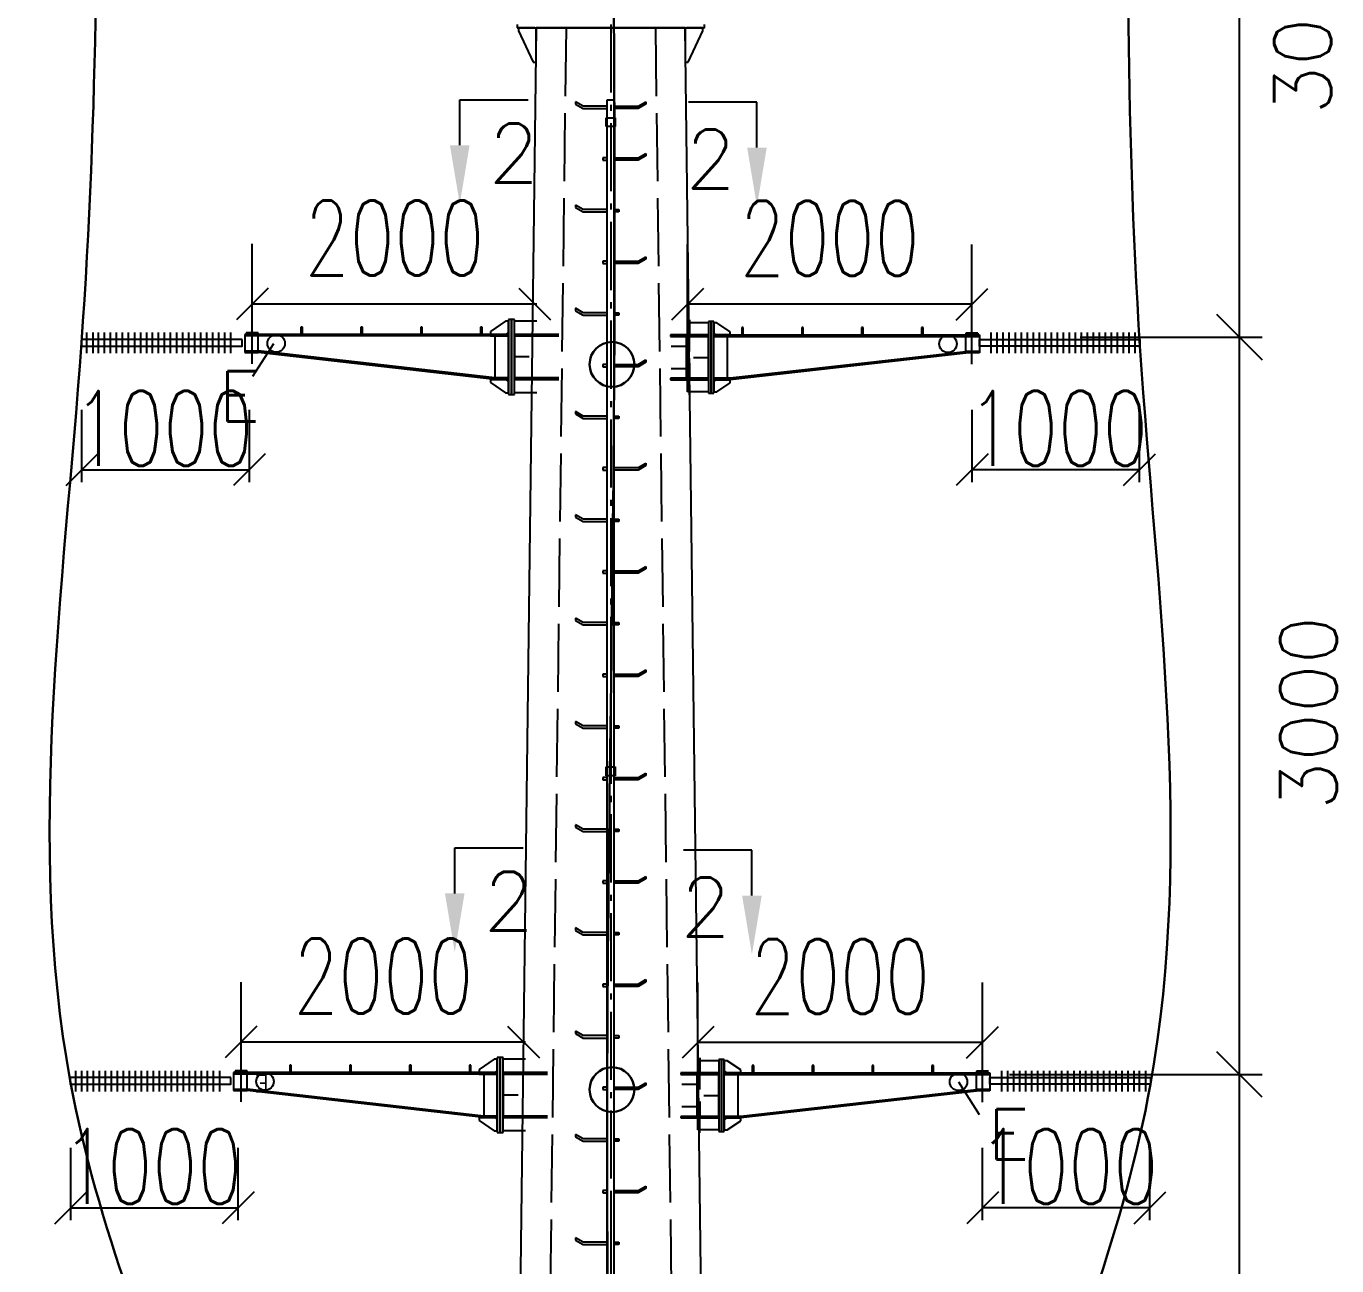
# Model space of a CAD drawing. Header units: inches. Extents: x 16 to 946, y -28 to 305.
# Drawn here: x 578.2 to 636, y 129 to 183.6 of the extents above; entities that cross this region are included whole.
import ezdxf
from ezdxf.enums import TextEntityAlignment as Align

# ---------------------------------------------------------------- set-up
doc = ezdxf.new("R2010")
doc.units = ezdxf.units.IN
doc.header["$MEASUREMENT"] = 0
for name, pattern in [('双点划线', [4.7, 3, -0.5, 0.1, -0.5, 0.1, -0.5]), ('点划线', [4.35, 3, -0.54, 0.27, -0.54]), ('虚线', [3.75, 3, -0.75])]:
    doc.linetypes.add(name, pattern=pattern)
for name, color, linetype in [('1', 7, 'Continuous'), ('3', 3, 'Continuous'), ('DIM', 3, 'Continuous'), ('DRAW', 7, 'Continuous'), ('中线层', 2, '点划线'), ('图形层', 7, 'Continuous'), ('尺寸标注线层', 1, 'Continuous'), ('标注文字层', 7, 'Continuous'), ('标注线层', 3, 'Continuous'), ('火曲线层', 3, '双点划线'), ('焊缝线层', 3, 'Continuous'), ('表格层', 3, 'Continuous'), ('隐藏线层', 1, '虚线')]:
    doc.layers.add(name, color=color, linetype=linetype)
doc.styles.add('DXFS', font='txt8.shx', dxfattribs={"width": 0.7, "bigfont": 'hztxt.shx'})
doc.styles.get("Standard").update_dxf_attribs({"font": 'txt', "bigfont": 'gbcbig.shx'})

# ---------------------------------------------------------------- blocks, each defined once
blk = doc.blocks.new('_OBLIQUE')
at = {"color": 0, "linetype": 'ByBlock'}
blk.add_line((-0.5, -0.5), (0.5, 0.5), dxfattribs=at)

msp = doc.modelspace()

# ---------------------------------------------------------------- linework, layer by layer
msp.add_line((620.192, 170.102), (620.192, 170.023))
at = {"color": 1, "lineweight": 30}
for centre in [(604.061, 168.723), (604.061, 136.769)]:
    msp.add_circle(centre, 0.988, dxfattribs=at)
at = {"color": 3, "lineweight": 30}
for points in [[(603.818, 231.513), (604.006, 201.034), (604.162, 168.619), (603.85, 136.873), (604.162, 105.646)], [(581.397, 199.884), (580.679, 169.67), (580.186, 137.153), (586.302, 118.545)], [(626.909, 199.559), (627.333, 169.522), (627.796, 137.004), (621.918, 118.633)]]:
    msp.add_spline(points, degree=3, dxfattribs=at)
at = {"layer": '1'}
for p, q in [((597.353, 180.379), (600.366, 180.379)), ((610.451, 180.277), (607.438, 180.277)), ((597.131, 147.42), (600.144, 147.42)), ((610.229, 147.318), (607.216, 147.318))]:
    msp.add_line(p, q, dxfattribs=at)
at = {"layer": '3'}
for p, q in [((597.353, 178.377), (597.353, 180.379)), ((610.451, 178.275), (610.451, 180.277)), ((597.131, 145.418), (597.131, 147.42)), ((610.229, 145.317), (610.229, 147.318))]:
    msp.add_line(p, q, dxfattribs=at)
for points in [[(597.785, 178.377), (596.92, 178.377), (597.353, 175.782)], [(610.018, 178.275), (610.883, 178.275), (610.451, 175.681)], [(597.564, 145.418), (596.699, 145.418), (597.131, 142.824)], [(609.797, 145.317), (610.662, 145.317), (610.229, 142.722)]]:
    msp.add_solid(points, dxfattribs=at)
at = {"layer": 'DIM'}
for p, q in [((580.905, 170.12), (580.905, 169.21)), ((581.176, 170.12), (581.176, 169.21)), ((581.418, 170.12), (581.418, 169.21)), ((581.683, 170.12), (581.683, 169.21)), ((581.948, 170.12), (581.948, 169.21)), ((582.214, 170.12), (582.214, 169.21)), ((582.479, 170.12), (582.479, 169.21)), ((582.744, 170.12), (582.744, 169.21)), ((583.01, 170.12), (583.01, 169.21)), ((583.275, 170.12), (583.275, 169.21)), ((583.54, 170.12), (583.54, 169.21)), ((583.799, 170.12), (583.799, 169.21)), ((584.065, 170.12), (584.065, 169.21)), ((584.33, 170.12), (584.33, 169.21)), ((584.595, 170.12), (584.595, 169.21)), ((584.861, 170.12), (584.861, 169.21)), ((585.126, 170.12), (585.126, 169.21)), ((585.391, 170.12), (585.391, 169.21)), ((585.657, 170.12), (585.657, 169.21)), ((585.922, 170.12), (585.922, 169.21)), ((586.187, 170.12), (586.187, 169.21)), ((586.453, 170.12), (586.453, 169.21)), ((586.718, 170.12), (586.718, 169.21)), ((586.983, 170.12), (586.983, 169.21)), ((587.248, 170.12), (587.248, 169.21)), ((620.764, 170.12), (620.764, 169.21)), ((621.03, 170.12), (621.03, 169.21)), ((621.295, 170.12), (621.295, 169.21)), ((621.56, 170.12), (621.56, 169.21)), ((621.826, 170.12), (621.826, 169.21)), ((622.091, 170.12), (622.091, 169.21)), ((622.356, 170.12), (622.356, 169.21)), ((622.622, 170.12), (622.622, 169.21)), ((622.887, 170.12), (622.887, 169.21)), ((623.152, 170.12), (623.152, 169.21)), ((623.417, 170.12), (623.417, 169.21)), ((623.683, 170.12), (623.683, 169.21)), ((623.948, 170.12), (623.948, 169.21)), ((624.213, 170.12), (624.213, 169.21)), ((624.473, 170.12), (624.473, 169.21)), ((624.738, 170.12), (624.738, 169.21)), ((625.003, 170.12), (625.003, 169.21)), ((625.269, 170.12), (625.269, 169.21)), ((625.534, 170.12), (625.534, 169.21)), ((625.799, 170.12), (625.799, 169.21)), ((626.065, 170.12), (626.065, 169.21)), ((626.33, 170.12), (626.33, 169.21)), ((626.595, 170.12), (626.595, 169.21)), ((626.836, 170.12), (626.836, 169.21)), ((627.108, 170.12), (627.108, 169.21)), ((580.412, 137.602), (580.412, 136.692)), ((580.684, 137.602), (580.684, 136.692)), ((580.925, 137.602), (580.925, 136.692)), ((581.19, 137.602), (581.19, 136.692)), ((581.455, 137.602), (581.455, 136.692)), ((581.721, 137.602), (581.721, 136.692)), ((581.986, 137.602), (581.986, 136.692)), ((582.251, 137.602), (582.251, 136.692)), ((582.517, 137.602), (582.517, 136.692)), ((582.782, 137.602), (582.782, 136.692)), ((583.047, 137.602), (583.047, 136.692)), ((583.307, 137.602), (583.307, 136.692)), ((583.572, 137.602), (583.572, 136.692)), ((583.837, 137.602), (583.837, 136.692)), ((584.102, 137.602), (584.102, 136.692)), ((584.368, 137.602), (584.368, 136.692)), ((584.633, 137.602), (584.633, 136.692)), ((584.898, 137.602), (584.898, 136.692)), ((585.164, 137.602), (585.164, 136.692)), ((585.429, 137.602), (585.429, 136.692)), ((585.694, 137.602), (585.694, 136.692)), ((585.96, 137.602), (585.96, 136.692)), ((586.225, 137.602), (586.225, 136.692)), ((586.49, 137.602), (586.49, 136.692)), ((586.756, 137.602), (586.756, 136.692)), ((621.227, 137.602), (621.227, 136.692)), ((621.492, 137.602), (621.492, 136.692)), ((621.758, 137.602), (621.758, 136.692)), ((622.023, 137.602), (622.023, 136.692)), ((622.288, 137.602), (622.288, 136.692)), ((622.554, 137.602), (622.554, 136.692)), ((622.819, 137.602), (622.819, 136.692)), ((623.084, 137.602), (623.084, 136.692)), ((623.35, 137.602), (623.35, 136.692)), ((623.615, 137.602), (623.615, 136.692)), ((623.88, 137.602), (623.88, 136.692)), ((624.146, 137.602), (624.146, 136.692)), ((624.411, 137.602), (624.411, 136.692)), ((624.676, 137.602), (624.676, 136.692)), ((624.935, 137.602), (624.935, 136.692)), ((625.201, 137.602), (625.201, 136.692)), ((625.466, 137.602), (625.466, 136.692)), ((625.731, 137.602), (625.731, 136.692)), ((625.997, 137.602), (625.997, 136.692)), ((626.262, 137.602), (626.262, 136.692)), ((626.527, 137.602), (626.527, 136.692)), ((626.793, 137.602), (626.793, 136.692)), ((627.058, 137.602), (627.058, 136.692)), ((627.299, 137.602), (627.299, 136.692)), ((627.57, 137.602), (627.57, 136.692))]:
    msp.add_line(p, q, dxfattribs=at)
for points in [[(587.755, 169.818), (580.679, 169.818), (580.679, 169.522), (587.755, 169.522)], [(620.258, 169.818), (627.333, 169.818), (627.333, 169.522), (620.258, 169.522)], [(587.262, 137.301), (580.186, 137.301), (580.186, 137.005), (587.262, 137.005)], [(620.721, 137.3), (627.796, 137.3), (627.796, 137.004), (620.721, 137.004)]]:
    msp.add_lwpolyline(points, close=True, dxfattribs=at)
at = {"layer": 'DRAW', "color": 6}
for p, q in [((631.723, 169.917), (631.723, 199.322)), ((624.697, 169.917), (632.723, 169.917)), ((624.697, 169.917), (632.723, 169.917)), ((631.723, 137.438), (631.723, 169.917)), ((621.582, 137.438), (629.283, 137.438)), ((621.721, 137.438), (632.723, 137.438)), ((631.723, 105.154), (631.723, 137.438))]:
    msp.add_line(p, q, dxfattribs=at)
at = {"layer": 'DRAW'}
for p, q in [((589.139, 169.629), (588.224, 168.188)), ((619.337, 137.111), (620.251, 135.67))]:
    msp.add_line(p, q, dxfattribs=at)
for centre in [(589.262, 169.646), (618.874, 169.629), (588.769, 137.128), (619.337, 137.111)]:
    msp.add_circle(centre, 0.386, dxfattribs=at)
at = {"layer": '中线层'}
msp.add_line((604.006, 183.699), (604.006, 118.699), dxfattribs=at)
at = {"layer": '图形层'}
for p, q in [((599.879, 183.699), (599.879, 183.543)), ((608.134, 183.543), (608.134, 183.699)), ((599.879, 183.543), (608.134, 183.543)), ((600.724, 183.543), (599.911, 118.894)), ((600.667, 183.543), (599.942, 183.543)), ((599.942, 183.543), (599.942, 183.413)), ((599.942, 183.413), (600.592, 182.035)), ((600.722, 183.487), (600.667, 183.543)), ((600.722, 182.035), (600.722, 183.487)), ((607.289, 183.543), (600.724, 183.543)), ((608.101, 118.894), (607.289, 183.543)), ((607.346, 183.543), (607.291, 183.487)), ((607.291, 183.487), (607.291, 182.035)), ((608.071, 183.543), (607.346, 183.543)), ((607.421, 182.035), (608.071, 183.413)), ((608.071, 183.413), (608.071, 183.543)), ((600.592, 182.035), (600.722, 182.035)), ((607.291, 182.035), (607.421, 182.035)), ((602.797, 180.098), (602.46, 180.293)), ((602.46, 180.293), (602.46, 180.188)), ((603.85, 180.371), (604.162, 180.371)), ((603.85, 120.571), (603.85, 180.371)), ((604.162, 120.571), (604.162, 180.371)), ((605.215, 180.098), (605.553, 180.293)), ((605.553, 180.293), (605.553, 180.188)), ((602.46, 180.188), (602.797, 179.994)), ((603.85, 180.098), (602.797, 180.098)), ((602.797, 179.994), (603.85, 179.994)), ((604.162, 180.098), (605.215, 180.098)), ((605.215, 179.994), (604.162, 179.994)), ((605.553, 180.188), (605.215, 179.994)), ((603.811, 179.201), (603.811, 179.591)), ((603.811, 179.591), (604.201, 179.591)), ((604.201, 179.201), (603.811, 179.201)), ((604.201, 179.591), (604.201, 179.201)), ((605.215, 177.823), (605.553, 178.018)), ((605.553, 178.018), (605.553, 177.913)), ((603.85, 177.823), (603.655, 177.823)), ((603.655, 177.823), (603.655, 177.719)), ((603.655, 177.719), (603.85, 177.719)), ((604.162, 177.823), (605.215, 177.823)), ((605.215, 177.719), (604.162, 177.719)), ((605.553, 177.913), (605.215, 177.719)), ((602.797, 175.548), (602.46, 175.743)), ((602.46, 175.743), (602.46, 175.638)), ((602.46, 175.638), (602.797, 175.444)), ((603.85, 175.548), (602.797, 175.548)), ((602.797, 175.444), (603.85, 175.444)), ((604.162, 175.548), (604.357, 175.548)), ((604.357, 175.444), (604.162, 175.444)), ((604.357, 175.548), (604.357, 175.444)), ((605.215, 173.273), (605.553, 173.468)), ((605.553, 173.363), (605.215, 173.169)), ((605.553, 173.468), (605.553, 173.363)), ((603.85, 173.273), (603.655, 173.273)), ((603.655, 173.273), (603.655, 173.169)), ((603.655, 173.169), (603.85, 173.169)), ((604.162, 173.273), (605.215, 173.273)), ((605.215, 173.169), (604.162, 173.169)), ((602.797, 170.998), (602.46, 171.193)), ((602.46, 171.193), (602.46, 171.088)), ((602.46, 171.088), (602.797, 170.894)), ((603.85, 170.998), (602.797, 170.998)), ((604.162, 170.998), (604.357, 170.998)), ((604.357, 170.998), (604.357, 170.894)), ((599.362, 170.633), (598.702, 170.171)), ((599.494, 170.633), (599.362, 170.633)), ((599.626, 170.699), (599.494, 170.699)), ((599.494, 170.699), (599.494, 167.399)), ((599.494, 170.133), (599.494, 170.633)), ((599.758, 170.699), (599.626, 170.699)), ((599.626, 170.699), (599.626, 167.399)), ((599.626, 167.399), (599.626, 170.699)), ((599.758, 170.633), (599.758, 170.699)), ((599.758, 167.465), (599.758, 170.633)), ((600.748, 170.633), (599.758, 170.633)), ((602.797, 170.894), (603.85, 170.894)), ((604.357, 170.894), (604.162, 170.894)), ((608.312, 170.551), (607.388, 170.551)), ((607.388, 170.551), (607.388, 170.023)), ((608.312, 170.617), (608.312, 170.551)), ((608.431, 170.617), (608.312, 170.617)), ((608.312, 170.551), (608.312, 167.515)), ((608.431, 167.449), (608.431, 170.617)), ((608.549, 170.617), (608.431, 170.617)), ((608.431, 170.617), (608.431, 167.449)), ((608.549, 167.449), (608.549, 170.617)), ((608.681, 170.551), (608.549, 170.551)), ((608.549, 170.551), (608.549, 170.116)), ((609.275, 170.155), (608.681, 170.551)), ((588.472, 170.039), (587.878, 170.039)), ((587.878, 170.039), (587.878, 169.247)), ((588.472, 169.973), (587.878, 169.973)), ((588.472, 170.119), (587.944, 170.119)), ((587.944, 170.119), (587.944, 170.039)), ((587.944, 170.039), (588.472, 170.039)), ((588.472, 170.039), (588.472, 170.119)), ((598.9, 170.039), (588.472, 170.039)), ((598.9, 169.973), (588.472, 169.973)), ((590.419, 170.369), (590.353, 170.369)), ((590.353, 170.369), (590.353, 170.039)), ((590.353, 170.039), (590.419, 170.039)), ((590.419, 170.039), (590.419, 170.369)), ((593.059, 170.369), (592.993, 170.369)), ((592.993, 170.369), (592.993, 170.039)), ((592.993, 170.039), (593.059, 170.039)), ((593.059, 170.039), (593.059, 170.369)), ((595.699, 170.369), (595.633, 170.369)), ((595.633, 170.369), (595.633, 170.039)), ((595.633, 170.039), (595.699, 170.039)), ((595.699, 170.039), (595.699, 170.369)), ((598.339, 170.369), (598.273, 170.369)), ((598.273, 170.369), (598.273, 170.039)), ((598.273, 170.039), (598.339, 170.039)), ((598.339, 170.039), (598.339, 170.369)), ((598.702, 170.171), (598.702, 170.039)), ((599.494, 170.039), (598.702, 170.039)), ((598.702, 170.039), (598.702, 169.973)), ((598.702, 170.039), (599.401, 170.039)), ((598.702, 169.973), (599.494, 169.973)), ((599.494, 170.039), (598.9, 170.039)), ((599.494, 169.973), (598.9, 169.973)), ((599.401, 170.039), (599.494, 170.133)), ((599.494, 168.059), (599.494, 170.039)), ((599.494, 169.973), (599.494, 170.039)), ((599.758, 170.039), (600.748, 170.039)), ((601.713, 170.039), (599.758, 170.039)), ((599.758, 170.039), (599.758, 169.973)), ((600.801, 170.039), (599.758, 170.039)), ((599.758, 170.039), (599.758, 168.059)), ((599.758, 169.973), (601.713, 169.973)), ((608.312, 170.023), (606.635, 170.023)), ((606.635, 170.023), (606.635, 169.957)), ((606.635, 169.957), (608.312, 169.957)), ((607.335, 170.023), (607.335, 168.043)), ((608.312, 170.023), (607.335, 170.023)), ((607.388, 170.023), (608.312, 170.023)), ((608.312, 169.957), (608.312, 170.023)), ((608.312, 168.043), (608.312, 170.023)), ((608.549, 170.116), (608.643, 170.023)), ((608.549, 168.043), (608.549, 170.023)), ((608.549, 170.023), (609.143, 170.023)), ((609.275, 170.023), (608.549, 170.023)), ((608.549, 170.023), (608.549, 169.957)), ((608.549, 169.957), (609.143, 169.957)), ((608.549, 169.957), (609.275, 169.957)), ((608.643, 170.023), (609.275, 170.023)), ((609.143, 170.023), (619.664, 170.023)), ((609.143, 169.957), (619.664, 169.957)), ((609.275, 170.023), (609.275, 170.155)), ((609.275, 169.957), (609.275, 170.023)), ((609.85, 170.353), (609.784, 170.353)), ((609.784, 170.353), (609.784, 170.023)), ((609.784, 170.023), (609.85, 170.023)), ((609.85, 170.023), (609.85, 170.353)), ((612.49, 170.353), (612.424, 170.353)), ((612.424, 170.353), (612.424, 170.023)), ((612.424, 170.023), (612.49, 170.023)), ((612.49, 170.023), (612.49, 170.353)), ((615.13, 170.353), (615.064, 170.353)), ((615.064, 170.353), (615.064, 170.023)), ((615.064, 170.023), (615.13, 170.023)), ((615.13, 170.023), (615.13, 170.353)), ((617.77, 170.353), (617.704, 170.353)), ((617.704, 170.353), (617.704, 170.023)), ((617.704, 170.023), (617.77, 170.023)), ((617.77, 170.023), (617.77, 170.353)), ((620.192, 170.102), (619.664, 170.102)), ((619.664, 170.102), (619.664, 170.023)), ((619.664, 170.023), (620.258, 170.023)), ((619.664, 170.023), (620.192, 170.023)), ((619.664, 169.957), (620.258, 169.957)), ((620.258, 170.023), (620.258, 169.231)), ((587.878, 169.313), (588.472, 169.313)), ((598.9, 168.125), (588.472, 169.313)), ((609.143, 168.109), (619.664, 169.297)), ((620.258, 169.297), (619.664, 169.297)), ((587.878, 169.247), (588.472, 169.247)), ((598.9, 168.059), (588.472, 169.247)), ((603.85, 168.723), (603.655, 168.723)), ((603.655, 168.723), (603.655, 168.619)), ((604.162, 168.723), (605.215, 168.723)), ((605.215, 168.723), (605.553, 168.918)), ((605.553, 168.813), (605.215, 168.619)), ((605.553, 168.918), (605.553, 168.813)), ((609.143, 168.043), (619.664, 169.231)), ((620.258, 169.231), (619.664, 169.231)), ((599.494, 168.125), (598.702, 168.125)), ((598.702, 168.125), (598.702, 168.059)), ((598.9, 168.125), (599.494, 168.125)), ((599.494, 168.059), (599.494, 168.125)), ((601.713, 168.125), (599.758, 168.125)), ((599.758, 168.125), (599.758, 168.059)), ((603.655, 168.619), (603.85, 168.619)), ((605.215, 168.619), (604.162, 168.619)), ((608.312, 168.109), (606.635, 168.109)), ((606.635, 168.109), (606.635, 168.043)), ((608.312, 168.043), (608.312, 168.109)), ((609.143, 168.109), (608.549, 168.109)), ((609.275, 168.109), (608.549, 168.109)), ((608.549, 168.109), (608.549, 168.043)), ((609.275, 168.043), (609.275, 168.109)), ((598.702, 168.059), (599.494, 168.059)), ((599.401, 168.059), (598.702, 168.059)), ((598.702, 168.059), (598.702, 167.927)), ((598.702, 167.927), (599.362, 167.465)), ((598.9, 168.059), (599.494, 168.059)), ((599.494, 167.967), (599.401, 168.059)), ((599.494, 167.465), (599.494, 167.967)), ((599.758, 168.059), (600.748, 168.059)), ((599.758, 168.059), (601.713, 168.059)), ((599.758, 168.059), (600.801, 168.059)), ((606.635, 168.043), (608.312, 168.043)), ((607.335, 168.043), (608.312, 168.043)), ((607.388, 167.515), (607.388, 168.043)), ((607.388, 168.043), (608.312, 168.043)), ((609.143, 168.043), (608.549, 168.043)), ((608.549, 168.043), (609.275, 168.043)), ((608.643, 168.043), (608.549, 167.95)), ((608.549, 167.95), (608.549, 167.515)), ((609.275, 168.043), (608.643, 168.043)), ((608.681, 167.515), (609.275, 167.911)), ((609.275, 167.911), (609.275, 168.043)), ((599.362, 167.465), (599.494, 167.465)), ((599.494, 167.399), (599.626, 167.399)), ((599.626, 167.399), (599.758, 167.399)), ((599.758, 167.399), (599.758, 167.465)), ((600.748, 167.465), (599.758, 167.465)), ((608.312, 167.515), (607.388, 167.515)), ((608.312, 167.515), (608.312, 167.449)), ((608.312, 167.449), (608.431, 167.449)), ((608.431, 167.449), (608.549, 167.449)), ((608.549, 167.515), (608.681, 167.515)), ((602.797, 166.448), (602.46, 166.643)), ((602.46, 166.643), (602.46, 166.538)), ((602.46, 166.538), (602.797, 166.344)), ((603.85, 166.448), (602.797, 166.448)), ((604.162, 166.448), (604.357, 166.448)), ((604.357, 166.448), (604.357, 166.344)), ((602.797, 166.344), (603.85, 166.344)), ((604.357, 166.344), (604.162, 166.344)), ((603.85, 164.173), (603.655, 164.173)), ((603.655, 164.173), (603.655, 164.069)), ((603.655, 164.069), (603.85, 164.069)), ((604.162, 164.173), (605.215, 164.173)), ((605.215, 164.069), (604.162, 164.069)), ((605.215, 164.173), (605.553, 164.368)), ((605.553, 164.263), (605.215, 164.069)), ((605.553, 164.368), (605.553, 164.263)), ((602.797, 161.898), (602.46, 162.093)), ((602.46, 162.093), (602.46, 161.988)), ((602.46, 161.988), (602.797, 161.794)), ((603.85, 161.898), (602.797, 161.898)), ((602.797, 161.794), (603.85, 161.794)), ((604.162, 161.898), (604.357, 161.898)), ((604.357, 161.794), (604.162, 161.794)), ((604.357, 161.898), (604.357, 161.794)), ((603.85, 159.623), (603.655, 159.623)), ((603.655, 159.623), (603.655, 159.519)), ((603.655, 159.519), (603.85, 159.519)), ((604.162, 159.623), (605.215, 159.623)), ((605.215, 159.519), (604.162, 159.519)), ((605.215, 159.623), (605.553, 159.818)), ((605.553, 159.713), (605.215, 159.519)), ((605.553, 159.818), (605.553, 159.713)), ((602.797, 157.348), (602.46, 157.543)), ((602.46, 157.543), (602.46, 157.438)), ((602.46, 157.438), (602.797, 157.244)), ((603.85, 157.348), (602.797, 157.348)), ((602.797, 157.244), (603.85, 157.244)), ((604.162, 157.348), (604.357, 157.348)), ((604.357, 157.244), (604.162, 157.244)), ((604.357, 157.348), (604.357, 157.244)), ((603.85, 155.073), (603.655, 155.073)), ((603.655, 155.073), (603.655, 154.969)), ((603.655, 154.969), (603.85, 154.969)), ((604.162, 155.073), (605.215, 155.073)), ((605.215, 154.969), (604.162, 154.969)), ((605.215, 155.073), (605.553, 155.268)), ((605.553, 155.163), (605.215, 154.969)), ((605.553, 155.268), (605.553, 155.163)), ((602.797, 152.798), (602.46, 152.993)), ((602.46, 152.993), (602.46, 152.888)), ((602.46, 152.888), (602.797, 152.694)), ((603.85, 152.798), (602.797, 152.798)), ((602.797, 152.694), (603.85, 152.694)), ((604.162, 152.798), (604.357, 152.798)), ((604.357, 152.694), (604.162, 152.694)), ((604.357, 152.798), (604.357, 152.694)), ((603.811, 150.601), (603.811, 150.991)), ((603.811, 150.991), (604.201, 150.991)), ((604.201, 150.991), (604.201, 150.601)), ((603.85, 150.523), (603.655, 150.523)), ((603.655, 150.523), (603.655, 150.419)), ((603.655, 150.419), (603.85, 150.419)), ((604.201, 150.601), (603.811, 150.601)), ((604.162, 150.523), (605.215, 150.523)), ((605.215, 150.419), (604.162, 150.419)), ((605.215, 150.523), (605.553, 150.718)), ((605.553, 150.613), (605.215, 150.419)), ((605.553, 150.718), (605.553, 150.613)), ((602.797, 148.248), (602.46, 148.443)), ((602.46, 148.443), (602.46, 148.338)), ((602.46, 148.338), (602.797, 148.144)), ((603.85, 148.248), (602.797, 148.248)), ((602.797, 148.144), (603.85, 148.144)), ((604.162, 148.248), (604.357, 148.248)), ((604.357, 148.144), (604.162, 148.144)), ((604.357, 148.248), (604.357, 148.144)), ((605.215, 145.972), (605.553, 146.167)), ((605.553, 146.167), (605.553, 146.063)), ((603.85, 145.972), (603.655, 145.972)), ((603.655, 145.972), (603.655, 145.869)), ((603.655, 145.869), (603.85, 145.869)), ((604.162, 145.972), (605.215, 145.972)), ((605.215, 145.869), (604.162, 145.869)), ((605.553, 146.063), (605.215, 145.869)), ((602.797, 143.697), (602.46, 143.892)), ((602.46, 143.892), (602.46, 143.788)), ((602.46, 143.788), (602.797, 143.594)), ((603.85, 143.697), (602.797, 143.697)), ((602.797, 143.594), (603.85, 143.594)), ((604.162, 143.697), (604.357, 143.697)), ((604.357, 143.594), (604.162, 143.594)), ((604.357, 143.697), (604.357, 143.594)), ((605.215, 141.423), (605.553, 141.617)), ((605.553, 141.617), (605.553, 141.514)), ((603.85, 141.423), (603.655, 141.423)), ((603.655, 141.423), (603.655, 141.319)), ((603.655, 141.319), (603.85, 141.319)), ((604.162, 141.423), (605.215, 141.423)), ((605.215, 141.319), (604.162, 141.319)), ((605.553, 141.514), (605.215, 141.319)), ((602.797, 139.148), (602.46, 139.342)), ((602.46, 139.342), (602.46, 139.239)), ((602.46, 139.239), (602.797, 139.044)), ((603.85, 139.148), (602.797, 139.148)), ((602.797, 139.044), (603.85, 139.044)), ((604.162, 139.148), (604.357, 139.148)), ((604.357, 139.044), (604.162, 139.044)), ((604.357, 139.148), (604.357, 139.044)), ((598.869, 138.116), (598.209, 137.654)), ((599.001, 138.116), (598.869, 138.116)), ((599.133, 138.182), (599.001, 138.182)), ((599.001, 138.182), (599.001, 134.882)), ((599.001, 137.615), (599.001, 138.116)), ((599.265, 138.182), (599.133, 138.182)), ((599.133, 138.182), (599.133, 134.882)), ((599.133, 134.882), (599.133, 138.182)), ((599.265, 138.116), (599.265, 138.182)), ((599.265, 134.948), (599.265, 138.116)), ((600.255, 138.116), (599.265, 138.116)), ((608.775, 138.098), (608.775, 138.032)), ((608.893, 138.098), (608.775, 138.098)), ((608.893, 134.93), (608.893, 138.098)), ((609.012, 138.098), (608.893, 138.098)), ((608.893, 138.098), (608.893, 134.93)), ((609.012, 134.93), (609.012, 138.098)), ((587.979, 137.522), (587.385, 137.522)), ((587.385, 137.522), (587.385, 136.73)), ((587.385, 137.522), (587.385, 136.73)), ((587.979, 137.601), (587.451, 137.601)), ((587.451, 137.601), (587.451, 137.522)), ((587.451, 137.601), (587.451, 137.522)), ((587.451, 137.522), (587.979, 137.522)), ((587.979, 137.522), (587.979, 137.601)), ((598.407, 137.522), (587.979, 137.522)), ((589.926, 137.852), (589.86, 137.852)), ((589.86, 137.852), (589.86, 137.522)), ((589.86, 137.522), (589.926, 137.522)), ((589.926, 137.522), (589.926, 137.852)), ((592.566, 137.852), (592.5, 137.852)), ((592.5, 137.852), (592.5, 137.522)), ((592.5, 137.522), (592.566, 137.522)), ((592.566, 137.522), (592.566, 137.852)), ((595.206, 137.852), (595.14, 137.852)), ((595.14, 137.852), (595.14, 137.522)), ((595.14, 137.522), (595.206, 137.522)), ((595.206, 137.522), (595.206, 137.852)), ((597.846, 137.852), (597.78, 137.852)), ((597.78, 137.852), (597.78, 137.522)), ((597.78, 137.522), (597.846, 137.522)), ((597.846, 137.522), (597.846, 137.852)), ((598.209, 137.654), (598.209, 137.522)), ((599.001, 137.522), (598.209, 137.522)), ((598.209, 137.522), (598.209, 137.456)), ((598.209, 137.522), (598.908, 137.522)), ((599.001, 137.522), (598.407, 137.522)), ((598.908, 137.522), (599.001, 137.615)), ((599.001, 135.542), (599.001, 137.522)), ((599.001, 137.456), (599.001, 137.522)), ((599.265, 137.522), (600.255, 137.522)), ((601.22, 137.522), (599.265, 137.522)), ((599.265, 137.522), (599.265, 137.456)), ((600.308, 137.522), (599.265, 137.522)), ((599.265, 137.522), (599.265, 135.542)), ((608.775, 137.504), (607.098, 137.504)), ((607.098, 137.504), (607.098, 137.438)), ((607.798, 137.504), (607.798, 135.524)), ((608.775, 137.504), (607.798, 137.504)), ((608.775, 138.032), (607.851, 138.032)), ((607.851, 138.032), (607.851, 137.504)), ((607.851, 137.504), (608.775, 137.504)), ((608.775, 138.032), (608.775, 134.996)), ((608.775, 137.438), (608.775, 137.504)), ((608.775, 135.524), (608.775, 137.504)), ((609.144, 138.032), (609.012, 138.032)), ((609.012, 138.032), (609.012, 137.598)), ((609.012, 137.598), (609.105, 137.504)), ((609.012, 135.524), (609.012, 137.504)), ((609.012, 137.504), (609.606, 137.504)), ((609.738, 137.504), (609.012, 137.504)), ((609.012, 137.504), (609.012, 137.438)), ((609.105, 137.504), (609.738, 137.504)), ((609.738, 137.636), (609.144, 138.032)), ((609.606, 137.504), (620.127, 137.504)), ((609.738, 137.504), (609.738, 137.636)), ((609.738, 137.438), (609.738, 137.504)), ((610.312, 137.834), (610.246, 137.834)), ((610.246, 137.834), (610.246, 137.504)), ((610.246, 137.504), (610.312, 137.504)), ((610.312, 137.504), (610.312, 137.834)), ((612.952, 137.834), (612.886, 137.834)), ((612.886, 137.834), (612.886, 137.504)), ((612.886, 137.504), (612.952, 137.504)), ((612.952, 137.504), (612.952, 137.834)), ((615.592, 137.834), (615.526, 137.834)), ((615.526, 137.834), (615.526, 137.504)), ((615.526, 137.504), (615.592, 137.504)), ((615.592, 137.504), (615.592, 137.834)), ((618.232, 137.834), (618.166, 137.834)), ((618.166, 137.834), (618.166, 137.504)), ((618.166, 137.504), (618.232, 137.504)), ((618.232, 137.504), (618.232, 137.834)), ((620.655, 137.584), (620.127, 137.584)), ((620.127, 137.584), (620.127, 137.504)), ((620.127, 137.504), (620.721, 137.504)), ((620.127, 137.504), (620.655, 137.504)), ((620.721, 137.504), (620.721, 136.712)), ((620.721, 137.504), (620.721, 136.712)), ((587.979, 137.456), (587.385, 137.456)), ((598.407, 137.456), (587.979, 137.456)), ((598.209, 137.456), (599.001, 137.456)), ((599.001, 137.456), (598.407, 137.456)), ((599.265, 137.456), (601.22, 137.456)), ((605.215, 136.873), (605.553, 137.067)), ((605.553, 136.964), (605.215, 136.769)), ((605.553, 137.067), (605.553, 136.964)), ((607.098, 137.438), (608.775, 137.438)), ((609.012, 137.438), (609.606, 137.438)), ((609.012, 137.438), (609.738, 137.438)), ((609.606, 137.438), (620.127, 137.438)), ((620.127, 137.438), (620.721, 137.438)), ((587.385, 136.796), (587.979, 136.796)), ((587.385, 136.73), (587.979, 136.73)), ((598.407, 135.608), (587.979, 136.796)), ((598.407, 135.542), (587.979, 136.73)), ((603.85, 136.873), (603.655, 136.873)), ((603.655, 136.873), (603.655, 136.769)), ((603.655, 136.769), (603.85, 136.769)), ((604.162, 136.873), (605.215, 136.873)), ((605.215, 136.769), (604.162, 136.769)), ((609.606, 135.59), (620.127, 136.778)), ((609.606, 135.524), (620.127, 136.712)), ((620.721, 136.778), (620.127, 136.778)), ((620.721, 136.712), (620.127, 136.712)), ((599.001, 135.608), (598.209, 135.608)), ((598.209, 135.608), (598.209, 135.542)), ((598.209, 135.542), (599.001, 135.542)), ((598.908, 135.542), (598.209, 135.542)), ((598.209, 135.542), (598.209, 135.41)), ((598.209, 135.41), (598.869, 134.948)), ((598.407, 135.608), (599.001, 135.608)), ((598.407, 135.542), (599.001, 135.542)), ((599.001, 135.449), (598.908, 135.542)), ((599.001, 135.542), (599.001, 135.608)), ((599.001, 134.948), (599.001, 135.449)), ((601.22, 135.608), (599.265, 135.608)), ((599.265, 135.608), (599.265, 135.542)), ((599.265, 135.542), (600.255, 135.542)), ((599.265, 135.542), (601.22, 135.542)), ((599.265, 135.542), (600.308, 135.542)), ((608.775, 135.59), (607.098, 135.59)), ((607.098, 135.59), (607.098, 135.524)), ((607.098, 135.524), (608.775, 135.524)), ((607.798, 135.524), (608.775, 135.524)), ((607.851, 134.996), (607.851, 135.524)), ((607.851, 135.524), (608.775, 135.524)), ((608.775, 135.524), (608.775, 135.59)), ((609.606, 135.59), (609.012, 135.59)), ((609.738, 135.59), (609.012, 135.59)), ((609.012, 135.59), (609.012, 135.524)), ((609.606, 135.524), (609.012, 135.524)), ((609.012, 135.524), (609.738, 135.524)), ((609.105, 135.524), (609.012, 135.432)), ((609.012, 135.432), (609.012, 134.996)), ((609.738, 135.524), (609.105, 135.524)), ((609.144, 134.996), (609.738, 135.392)), ((609.738, 135.524), (609.738, 135.59)), ((609.738, 135.392), (609.738, 135.524)), ((598.869, 134.948), (599.001, 134.948)), ((599.001, 134.882), (599.133, 134.882)), ((599.133, 134.882), (599.265, 134.882)), ((599.265, 134.882), (599.265, 134.948)), ((600.255, 134.948), (599.265, 134.948)), ((602.797, 134.598), (602.46, 134.792)), ((602.46, 134.792), (602.46, 134.689)), ((602.46, 134.689), (602.797, 134.494)), ((603.85, 134.598), (602.797, 134.598)), ((604.162, 134.598), (604.357, 134.598)), ((604.357, 134.598), (604.357, 134.494)), ((608.775, 134.996), (607.851, 134.996)), ((608.775, 134.996), (608.775, 134.93)), ((608.775, 134.93), (608.893, 134.93)), ((608.893, 134.93), (609.012, 134.93)), ((609.012, 134.996), (609.144, 134.996)), ((602.797, 134.494), (603.85, 134.494)), ((604.357, 134.494), (604.162, 134.494)), ((603.85, 132.323), (603.655, 132.323)), ((603.655, 132.323), (603.655, 132.219)), ((604.162, 132.323), (605.215, 132.323)), ((605.215, 132.323), (605.553, 132.517)), ((605.553, 132.414), (605.215, 132.219)), ((605.553, 132.517), (605.553, 132.414)), ((603.655, 132.219), (603.85, 132.219)), ((605.215, 132.219), (604.162, 132.219)), ((602.797, 130.048), (602.46, 130.242)), ((602.46, 130.242), (602.46, 130.139)), ((602.46, 130.139), (602.797, 129.944)), ((603.85, 130.048), (602.797, 130.048)), ((604.162, 130.048), (604.357, 130.048)), ((604.357, 130.048), (604.357, 129.944)), ((602.797, 129.944), (603.85, 129.944)), ((604.357, 129.944), (604.162, 129.944))]:
    msp.add_line(p, q, dxfattribs=at)
at = {"layer": '尺寸标注线层'}
for p, q in [((588.208, 168.747), (588.208, 174.027)), ((607.388, 168.73), (607.388, 174.01)), ((619.928, 168.73), (619.928, 174.01)), ((588.208, 171.387), (600.748, 171.387)), ((619.928, 171.37), (607.388, 171.37)), ((580.701, 163.533), (580.701, 166.722)), ((588.078, 163.533), (588.078, 166.722)), ((619.935, 163.533), (619.935, 166.722)), ((627.312, 163.533), (627.312, 166.722)), ((580.701, 164.082), (588.078, 164.082)), ((627.312, 164.082), (619.935, 164.082)), ((587.715, 136.229), (587.715, 141.509)), ((607.851, 136.212), (607.851, 141.492)), ((620.391, 136.212), (620.391, 141.492)), ((587.715, 138.869), (600.255, 138.869)), ((620.391, 138.852), (607.851, 138.852)), ((580.208, 131.016), (580.208, 134.204)), ((587.585, 131.016), (587.585, 134.204)), ((620.398, 131.015), (620.398, 134.204)), ((627.774, 131.015), (627.774, 134.204)), ((580.208, 131.564), (587.585, 131.564)), ((627.774, 131.564), (620.398, 131.564))]:
    msp.add_line(p, q, dxfattribs=at)
at = {"layer": '标注文字层'}
for p, q in [((588.908, 172.087), (587.508, 170.687)), ((599.955, 172.087), (601.355, 170.687)), ((608.088, 172.07), (606.688, 170.671)), ((619.228, 170.671), (620.628, 172.07)), ((580.001, 163.382), (581.401, 164.781)), ((588.778, 164.781), (587.378, 163.382)), ((620.635, 164.781), (619.235, 163.382)), ((626.612, 163.382), (628.012, 164.781)), ((588.415, 139.569), (587.015, 138.17)), ((599.462, 139.569), (600.863, 138.17)), ((608.551, 139.552), (607.151, 138.153)), ((619.691, 138.153), (621.091, 139.552)), ((579.508, 130.864), (580.908, 132.264)), ((588.285, 132.264), (586.885, 130.864)), ((604.006, 132.107), (604.006, 130.157)), ((621.098, 132.263), (619.698, 130.864)), ((627.074, 130.864), (628.475, 132.263))]:
    msp.add_line(p, q, dxfattribs=at)
at = {"layer": '火曲线层'}
for p, q in [((588.472, 169.247), (588.472, 170.039)), ((598.9, 170.039), (598.9, 168.059)), ((609.143, 170.023), (609.143, 168.043)), ((619.664, 169.231), (619.664, 170.023)), ((587.979, 136.73), (587.979, 137.522)), ((598.407, 137.522), (598.407, 135.542)), ((609.606, 137.504), (609.606, 135.524)), ((620.127, 136.712), (620.127, 137.504))]:
    msp.add_line(p, q, dxfattribs=at)
at = {"layer": '焊缝线层'}
for p, q in [((607.473, 170.683), (607.473, 170.023)), ((600.418, 170.039), (599.758, 170.039)), ((607.473, 169.297), (607.473, 169.957)), ((607.652, 170.023), (608.312, 170.023)), ((606.675, 169.529), (607.335, 169.529)), ((600.418, 169.049), (599.758, 169.049)), ((607.473, 168.769), (607.473, 168.109)), ((607.652, 169.033), (608.312, 169.033)), ((606.675, 168.539), (607.335, 168.539)), ((600.418, 168.059), (599.758, 168.059)), ((607.473, 167.383), (607.473, 168.043)), ((607.652, 168.043), (608.312, 168.043)), ((607.936, 138.164), (607.936, 137.504)), ((599.925, 137.522), (599.265, 137.522)), ((608.115, 137.504), (608.775, 137.504)), ((607.138, 137.011), (607.798, 137.011)), ((607.936, 136.778), (607.936, 137.438)), ((599.925, 136.532), (599.265, 136.532)), ((608.115, 136.514), (608.775, 136.514)), ((607.138, 136.021), (607.798, 136.021)), ((607.936, 136.25), (607.936, 135.59)), ((599.925, 135.542), (599.265, 135.542)), ((607.936, 134.864), (607.936, 135.524)), ((608.115, 135.524), (608.775, 135.524))]:
    msp.add_line(p, q, dxfattribs=at)
at = {"layer": '隐藏线层'}
for p, q in [((602.037, 183.543), (601.224, 118.894)), ((605.976, 183.543), (606.788, 118.894)), ((588.137, 170.039), (588.137, 170.119)), ((588.279, 170.039), (588.279, 170.119)), ((607.39, 169.957), (607.389, 170.023)), ((607.416, 168.109), (607.39, 169.957)), ((619.857, 170.023), (619.857, 170.102)), ((619.999, 170.023), (619.999, 170.102)), ((607.417, 168.043), (607.416, 168.109)), ((587.644, 137.522), (587.644, 137.601)), ((587.644, 137.522), (587.644, 137.601)), ((587.786, 137.522), (587.786, 137.601)), ((607.853, 137.438), (607.852, 137.504)), ((620.32, 137.504), (620.32, 137.584)), ((620.462, 137.504), (620.462, 137.584)), ((607.879, 135.59), (607.853, 137.438)), ((607.88, 135.524), (607.879, 135.59))]:
    msp.add_line(p, q, dxfattribs=at)

# ---------------------------------------------------------------- block references
at = {"layer": 'DRAW', "color": 6, "xscale": 2, "yscale": 2, "zscale": 2}
for p, rotation in [((631.723, 169.917), 90), ((631.723, 169.917), 270), ((631.723, 137.438), 90)]:
    msp.add_blockref('_OBLIQUE', p, dxfattribs=dict(at, rotation=rotation))

# ---------------------------------------------------------------- texts
at = {"layer": '3'}
for p in [(598.622, 176.733), (607.295, 176.473), (598.4, 143.775), (607.074, 143.515)]:
    msp.add_text('2', height=2.595, dxfattribs=at).set_placement(p)
at = {"layer": 'DRAW', "color": 2, "char_height": 2.5, "attachment_point": 5, "rotation": 90}
for insert in [(634.505, 184.01), (634.758, 153.363)]:
    msp.add_mtext('3000', dxfattribs=dict(at, insert=insert))
at = {"layer": '标注线层', "width": 0.7}
for s, p in [('2000', (594.478, 172.641)), ('2000', (613.658, 172.624)), ('1000', (584.296, 164.25)), ('1000', (623.717, 164.25)), ('2000', (593.985, 140.123)), ('2000', (614.121, 140.106)), ('1000', (583.803, 131.732)), ('1000', (624.179, 131.732))]:
    msp.add_text(s, height=3.3, dxfattribs=at).set_placement(p, align=Align.CENTER)
at = {"layer": '表格层', "color": 7, "style": 'DXFS'}
for p in [(586.73, 166.203), (620.633, 133.685)]:
    msp.add_text('E', height=2.224, dxfattribs=at).set_placement(p)
at = {"layer": '表格层', "color": 7, "style": 'DXFS', "text_generation_flag": 2}
msp.add_text('E', height=0.741, dxfattribs=at).set_placement((588.933, 136.667))

doc.saveas('drawing.dxf')
